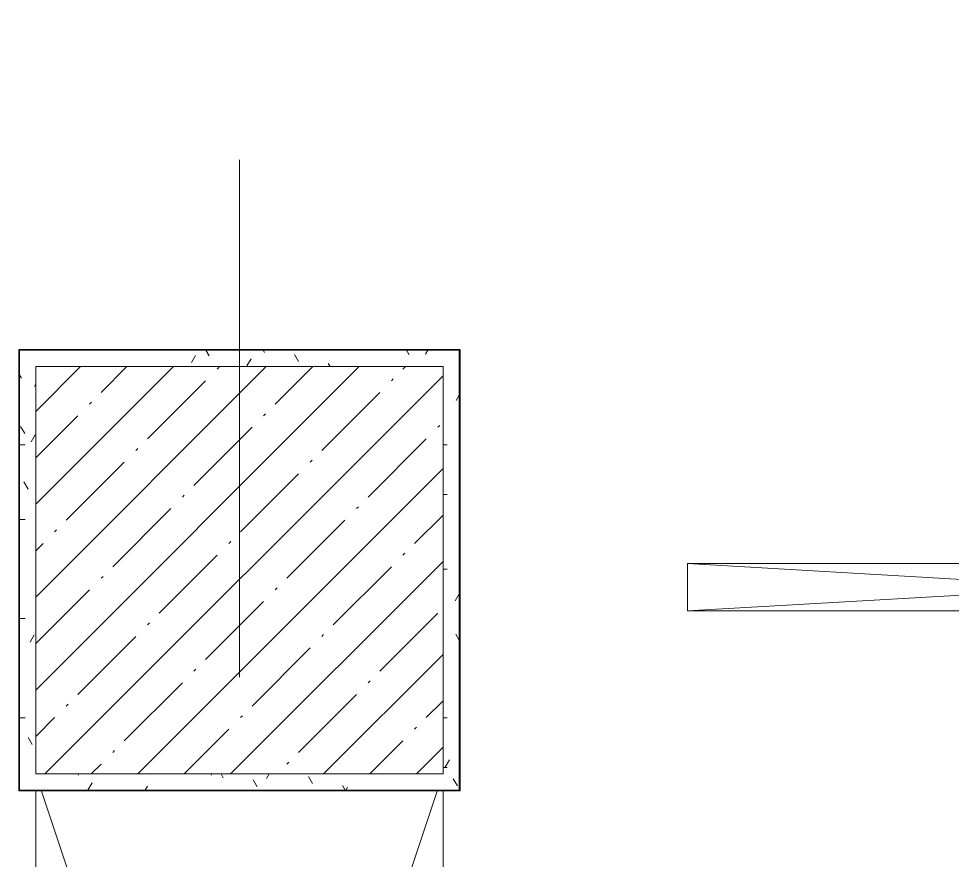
# Model space of a CAD drawing. Header units: millimetres. Extents: x 35111 to 235598, y -8553 to 29000.
# Drawn here: x 70289 to 71435, y 22594 to 23627 of the extents above; entities that cross this region are included whole.
import ezdxf

# ---------------------------------------------------------------- set-up
doc = ezdxf.new("R2010")
doc.units = ezdxf.units.MM
doc.linetypes.add('Осевая', pattern=[3175, 635, -476.25, 1587.5, -476.25])
for name, color, linetype, lineweight, true_color in [('A-WALL-1', 7, 'Continuous', 9, 0x3c3c3c), ('A-WALL-FNSH-1', 7, 'Continuous', 9, 0x3c3c3c), ('I-FURN-1', 7, 'Continuous', 9, 0xf0f0f0)]:
    doc.layers.add(name, color=color, linetype=linetype, lineweight=lineweight, true_color=true_color)
for name, color, linetype, lineweight in [('I-WALL', 7, 'Continuous', 9), ('S-COLS', 7, 'Continuous', 9), ('Оси-2', 7, 'Осевая', 9)]:
    doc.layers.add(name, color=color, linetype=linetype, lineweight=lineweight)
pattern_1 = [(0, (0, 0), (121.92, 30.48), [10.058, -81.382, 10.058, -81.382, -487.68]), (0, (0, 0), (121.92, 30.48), [-182.88, 10.058, -172.822, 10.058, -81.382, -213.36]), (0, (0, 0), (121.92, 30.48), [-457.2, 10.058, -50.902, 10.058, -142.342]), (120, (45.72, 15.24), (-87.356454, 90.345817), [10.058, -81.382, 10.058, -81.382, -487.68]), (120, (45.72, 15.24), (-87.356454, 90.345817), [-182.88, 10.058, -172.822, 10.058, -81.382, -213.36]), (120, (45.72, 15.24), (-87.356454, 90.345817), [-457.2, 10.058, -50.902, 10.058, -142.342]), (240, (60.96, 76.2), (-34.563546, -120.825817), [10.058, -81.382, 10.058, -81.382, -487.68]), (240, (60.96, 76.2), (-34.563546, -120.825817), [-182.88, 10.058, -172.822, 10.058, -81.382, -213.36]), (240, (60.96, 76.2), (-34.563546, -120.825817), [-457.2, 10.058, -50.902, 10.058, -142.342])]

# ---------------------------------------------------------------- blocks, each defined once
blk = doc.blocks.new('BSC_Колонна _Прямоугольная - 500х500-V22-План размещения напольных электротехнических лючков и розеток 3 этажа в осях 12-23')
at = {"layer": 'S-COLS'}
h = blk.add_hatch(dxfattribs=at)
h.set_pattern_fill('FP_29', color=256, style=0, pattern_type=2)
h.set_pattern_definition([(45, (-70560, -22950), (-57.02463, 57.02463), []), (45, (-70502.975, -22950), (-57.02463, 57.02463), [100.806, -20.161, 3.353, -16.808])])
h.paths.add_polyline_path([(-250, -250), (250, -250), (250, 250), (-250, 250)])
for p, q in [((250, 250), (-250, 250)), ((-250, 250), (-250, -250)), ((250, -250), (250, 250)), ((-250, -250), (250, -250))]:
    blk.add_line(p, q, dxfattribs=at)
blk = doc.blocks.new('Шкаф параметрический - 1_304 2-30449701-План размещения напольных электротехнических лючков и розеток 3 этажа в осях 12-23')
at = {"layer": 'I-FURN-1'}
for p, q in [((20, 6.7), (1500, 500)), ((1500, 500), (20, 500)), ((20, 500), (1500, 500)), ((20, 493.3), (1500, 0)), ((1500, 0), (1500, 500)), ((1500, 500), (1500, 0)), ((20, 0), (1500, 0)), ((1500, 0), (20, 0))]:
    blk.add_line(p, q, dxfattribs=at)
blk = doc.blocks.new('Перегородка - 4_39-26233664-План размещения напольных электротехнических лючков и розеток 3 этажа в осях 12-23')
at = {"layer": 'I-FURN-1'}
for p, q in [((0, 0), (1000, 58.2)), ((0, 58.2), (1000, 0)), ((1000, 58.2), (0, 58.2)), ((0, 58.2), (0, 0)), ((0, 0), (0, 58.2)), ((0, 58.2), (1000, 58.2)), ((1000, 0), (1000, 58.2)), ((1000, 58.2), (1000, 0)), ((0, 0), (1000, 0)), ((1000, 0), (0, 0))]:
    blk.add_line(p, q, dxfattribs=at)

msp = doc.modelspace()

# ---------------------------------------------------------------- hatches: boundary and pattern name
at = {"layer": 'I-WALL'}
h = msp.add_hatch(dxfattribs=at)
h.set_pattern_fill('FP_71', color=256, style=0, pattern_type=2)
h.set_pattern_definition(pattern_1)
h.paths.add_polyline_path([(70810, 23200), (70830, 23200), (70830, 23220), (70290, 23220), (70290, 23200), (70310, 23200)])
h = msp.add_hatch(dxfattribs=at)
h.set_pattern_fill('FP_71', color=256, style=0, pattern_type=2)
h.set_pattern_definition(pattern_1)
h.paths.add_polyline_path([(70310, 22680), (70310, 23200), (70290, 23200), (70290, 22680)])
h = msp.add_hatch(dxfattribs=at)
h.set_pattern_fill('FP_71', color=256, style=0, pattern_type=2)
h.set_pattern_definition(pattern_1)
h.paths.add_polyline_path([(70830, 22700), (70830, 23200), (70810, 23200), (70810, 22700)])
h = msp.add_hatch(dxfattribs=at)
h.set_pattern_fill('FP_71', color=256, style=0, pattern_type=2)
h.set_pattern_definition(pattern_1)
h.paths.add_polyline_path([(70810, 22680), (70830, 22680), (70830, 22700), (70310, 22700), (70310, 22680)])

# ---------------------------------------------------------------- linework, layer by layer
at = {"layer": 'A-WALL-1'}
for p, q in [((70830, 23220), (70290, 23220)), ((70290, 23220), (70290, 22680)), ((70830, 22680), (70830, 23220)), ((70290, 22680), (70830, 22680))]:
    msp.add_line(p, q, dxfattribs=at)
at = {"layer": 'A-WALL-FNSH-1'}
for p, q in [((70831, 23221), (70289, 23221)), ((70289, 23221), (70289, 22679)), ((70831, 22679), (70831, 23221)), ((70289, 22679), (70831, 22679))]:
    msp.add_line(p, q, dxfattribs=at)
at = {"layer": 'Оси-2'}
msp.add_line((70560, 593.7), (70560, 24850), dxfattribs=at)

# ---------------------------------------------------------------- block references
at = {"layer": 'I-FURN-1'}
msp.add_blockref('Перегородка - 4_39-26233664-План размещения напольных электротехнических лючков и розеток 3 этажа в осях 12-23', (71110, 22900), dxfattribs=at)
at = {"layer": 'I-FURN-1', "rotation": 270.0000000000002}
msp.add_blockref('Шкаф параметрический - 1_304 2-30449701-План размещения напольных электротехнических лючков и розеток 3 этажа в осях 12-23', (70310, 22700), dxfattribs=at)
at = {"layer": 'S-COLS'}
msp.add_blockref('BSC_Колонна _Прямоугольная - 500х500-V22-План размещения напольных электротехнических лючков и розеток 3 этажа в осях 12-23', (70560, 22950), dxfattribs=at)

doc.saveas('drawing.dxf')
